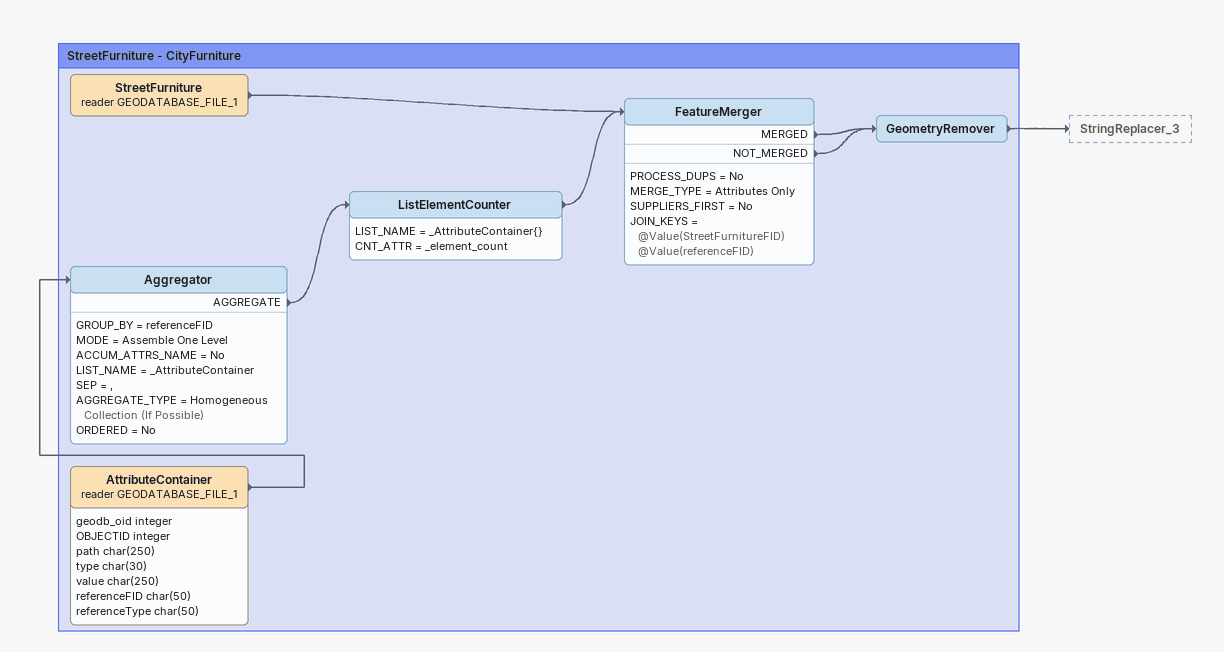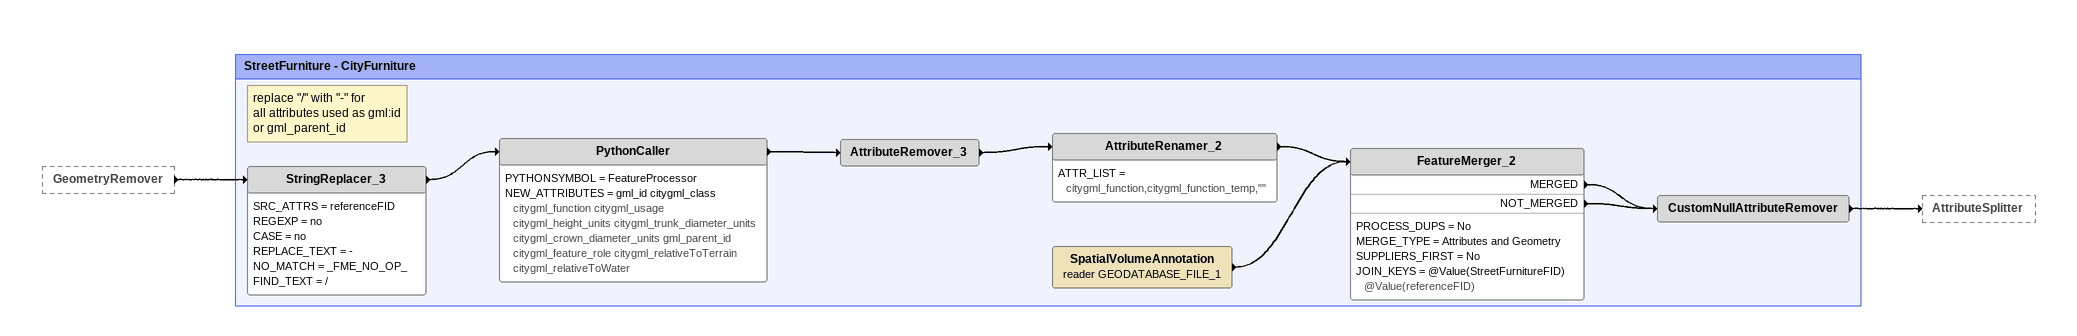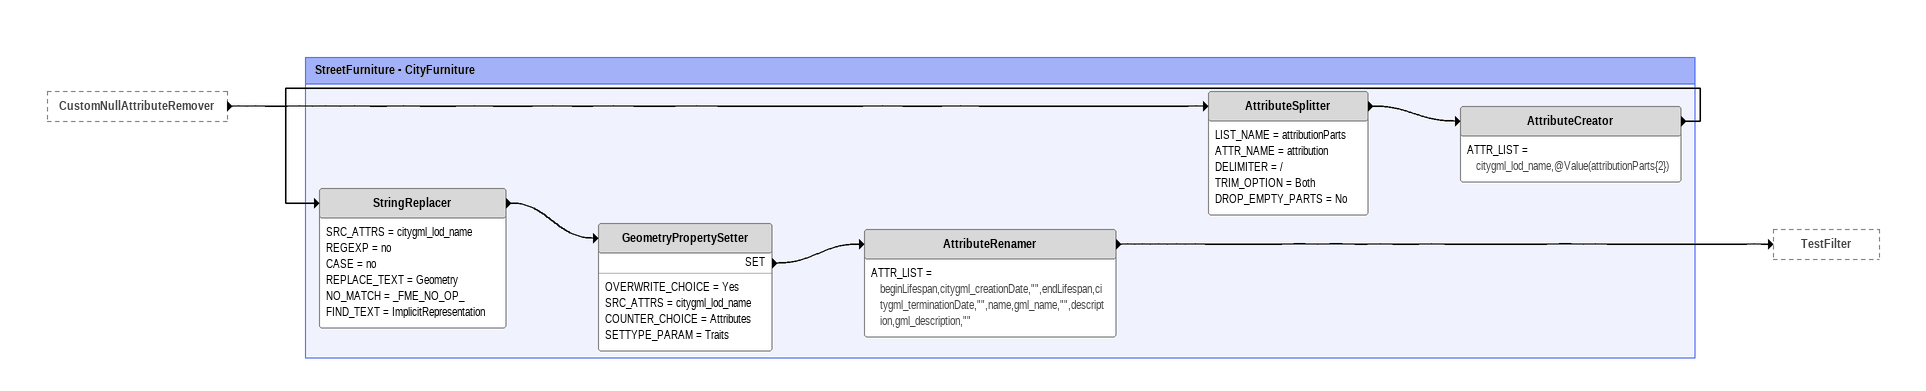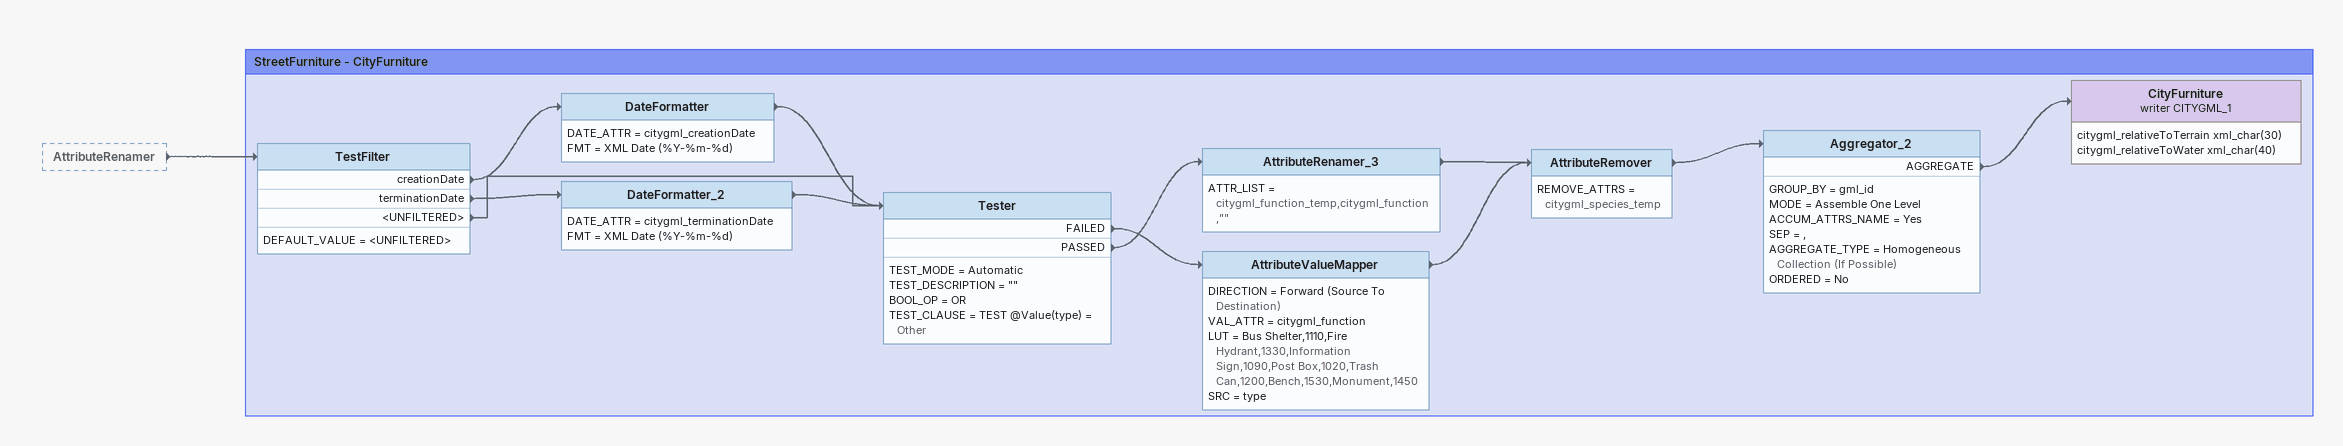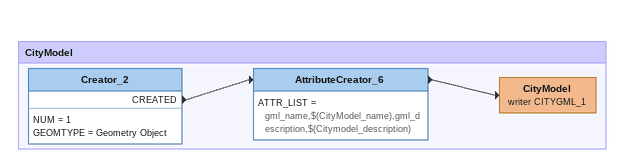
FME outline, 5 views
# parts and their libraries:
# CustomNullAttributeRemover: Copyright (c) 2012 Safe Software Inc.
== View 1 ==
Bookmark: StreetFurniture - CityFurniture
StreetFurniture (reader GEODATABASE_FILE_1)
    -> FeatureMerger
AttributeContainer (reader GEODATABASE_FILE_1)
    attributes: geodb_oid integer, OBJECTID integer, path char(250), type char(30), value char(250), referenceFID char(50), referenceType char(50)
    -> Aggregator
Aggregator
    GROUP_BY = referenceFID
    MODE = Assemble One Level
    ACCUM_ATTRS_NAME = No
    LIST_NAME = _AttributeContainer
    SEP = ,
    AGGREGATE_TYPE = Homogeneous Collection (If Possible)
    ORDERED = No
    AGGREGATE -> ListElementCounter
ListElementCounter
    LIST_NAME = _AttributeContainer{}
    CNT_ATTR = _element_count
    -> FeatureMerger
FeatureMerger
    PROCESS_DUPS = No
    MERGE_TYPE = Attributes Only
    SUPPLIERS_FIRST = No
    JOIN_KEYS = @Value(StreetFurnitureFID) @Value(referenceFID)
    MERGED -> GeometryRemover
    NOT_MERGED -> GeometryRemover
GeometryRemover
    -> StringReplacer_3

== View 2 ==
GeometryRemover [outside]
    -> StringReplacer_3

Bookmark: StreetFurniture - CityFurniture
Note: replace "/" with "-" for / all attributes used as gml:id / or gml_parent_id
StringReplacer_3
    SRC_ATTRS = referenceFID
    REGEXP = no
    CASE = no
    REPLACE_TEXT = -
    NO_MATCH = _FME_NO_OP_
    FIND_TEXT = /
    -> PythonCaller
PythonCaller
    PYTHONSYMBOL = FeatureProcessor
    NEW_ATTRIBUTES = gml_id citygml_class citygml_function citygml_usage citygml_height_units citygml_trunk_diameter_units citygml_crown_diameter_units gml_parent_id citygml_feature_role citygml_relativeToTerrain citygml_relativeToWater
    -> AttributeRemover_3
AttributeRemover_3
    -> AttributeRenamer_2
AttributeRenamer_2
    ATTR_LIST = citygml_function,citygml_function_temp,""
    -> FeatureMerger_2
SpatialVolumeAnnotation (reader GEODATABASE_FILE_1)
    -> FeatureMerger_2
FeatureMerger_2
    PROCESS_DUPS = No
    MERGE_TYPE = Attributes and Geometry
    SUPPLIERS_FIRST = No
    JOIN_KEYS = @Value(StreetFurnitureFID) @Value(referenceFID)
    MERGED -> CustomNullAttributeRemover
    NOT_MERGED -> CustomNullAttributeRemover
CustomNullAttributeRemover
    -> AttributeSplitter

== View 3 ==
CustomNullAttributeRemover [outside]
    -> AttributeSplitter

Bookmark: StreetFurniture - CityFurniture
AttributeSplitter
    LIST_NAME = attributionParts
    ATTR_NAME = attribution
    DELIMITER = /
    TRIM_OPTION = Both
    DROP_EMPTY_PARTS = No
    -> AttributeCreator
AttributeCreator
    ATTR_LIST = citygml_lod_name,@Value(attributionParts{2})
    -> StringReplacer
StringReplacer
    SRC_ATTRS = citygml_lod_name
    REGEXP = no
    CASE = no
    REPLACE_TEXT = Geometry
    NO_MATCH = _FME_NO_OP_
    FIND_TEXT = ImplicitRepresentation
    -> GeometryPropertySetter
GeometryPropertySetter
    OVERWRITE_CHOICE = Yes
    SRC_ATTRS = citygml_lod_name
    COUNTER_CHOICE = Attributes
    SETTYPE_PARAM = Traits
    SET -> AttributeRenamer
AttributeRenamer
    ATTR_LIST = beginLifespan,citygml_creationDate,"",endLifespan,citygml_terminationDate,"",name,gml_name,"",description,gml_description,""
    -> TestFilter

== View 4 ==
AttributeRenamer [outside]
    -> TestFilter

Bookmark: StreetFurniture - CityFurniture
TestFilter
    DEFAULT_VALUE = <UNFILTERED>
    creationDate -> DateFormatter
    terminationDate -> DateFormatter_2
    <UNFILTERED> -> Tester
DateFormatter
    DATE_ATTR = citygml_creationDate
    FMT = XML Date (%Y-%m-%d)
    -> Tester
DateFormatter_2
    DATE_ATTR = citygml_terminationDate
    FMT = XML Date (%Y-%m-%d)
    -> Tester
Tester
    TEST_MODE = Automatic
    TEST_DESCRIPTION = ""
    BOOL_OP = OR
    TEST_CLAUSE = TEST @Value(type) = Other
    FAILED -> AttributeValueMapper
    PASSED -> AttributeRenamer_3
AttributeRenamer_3
    ATTR_LIST = citygml_function_temp,citygml_function,""
    -> AttributeRemover
AttributeValueMapper
    DIRECTION = Forward (Source To Destination)
    VAL_ATTR = citygml_function
    LUT = Bus Shelter,1110,Fire Hydrant,1330,Information Sign,1090,Post Box,1020,Trash Can,1200,Bench,1530,Monument,1450
    SRC = type
    -> AttributeRemover
AttributeRemover
    REMOVE_ATTRS = citygml_species_temp
    -> Aggregator_2
Aggregator_2
    GROUP_BY = gml_id
    MODE = Assemble One Level
    ACCUM_ATTRS_NAME = Yes
    SEP = ,
    AGGREGATE_TYPE = Homogeneous Collection (If Possible)
    ORDERED = No
    AGGREGATE -> CityFurniture (writer CITYGML_1)
CityFurniture (writer CITYGML_1)
    attributes: citygml_relativeToTerrain xml_char(30), citygml_relativeToWater xml_char(40)

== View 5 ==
Bookmark: CityModel
Creator_2
    NUM = 1
    GEOMTYPE = Geometry Object
    CREATED -> AttributeCreator_6
AttributeCreator_6
    ATTR_LIST = gml_name,$(CityModel_name),gml_description,$(Citymodel_description)
    -> CityModel (writer CITYGML_1)
CityModel (writer CITYGML_1)
